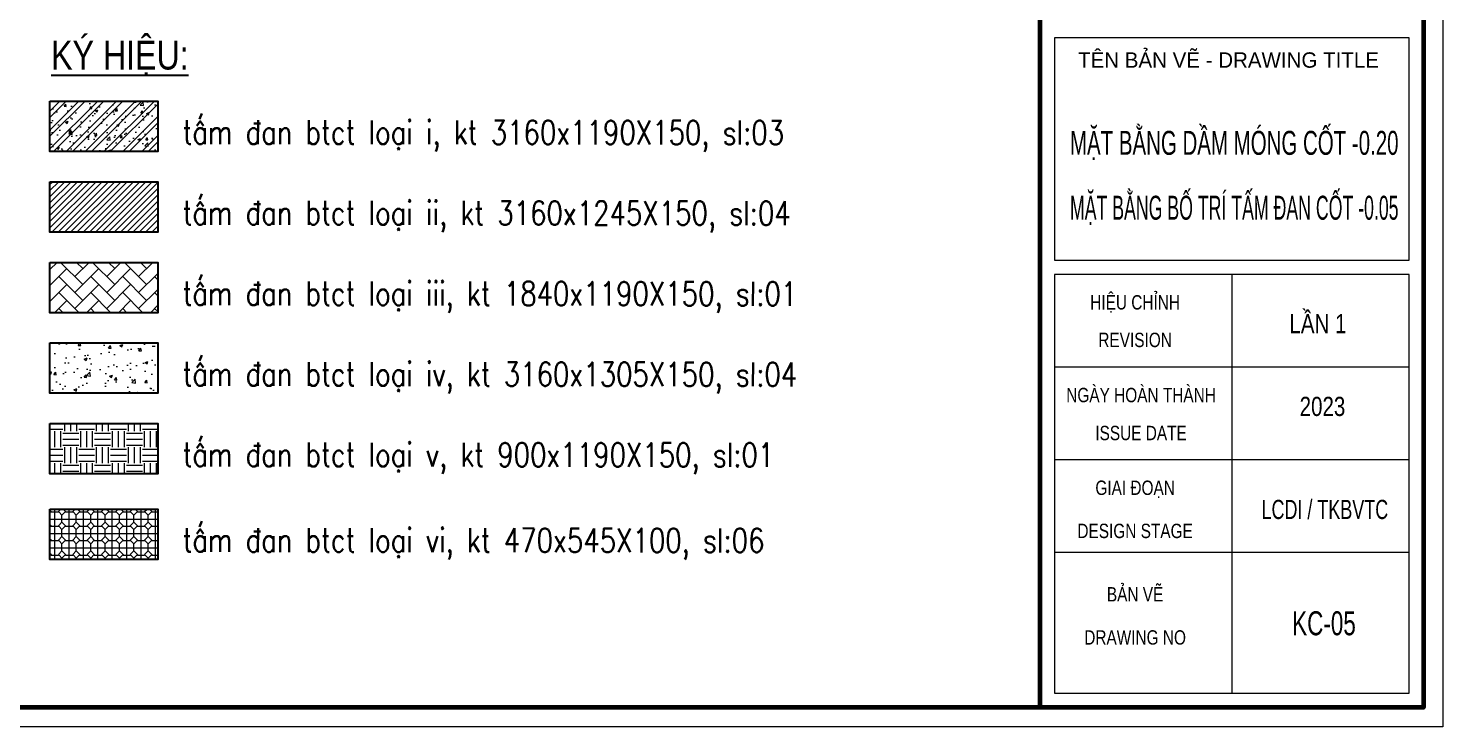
# Model space of a CAD drawing. Header units: millimetres. Extents: x -182770 to 489476, y -561170 to -280028.
# Drawn here: x -1801 to 12950, y -542289 to -535005 of the extents above; entities that cross this region are included whole.
import ezdxf
from ezdxf.enums import TextEntityAlignment as Align

# ---------------------------------------------------------------- set-up
doc = ezdxf.new("R2010")
doc.units = ezdxf.units.MM
doc.header["$MEASUREMENT"] = 0
doc.layers.get('Defpoints').update_dxf_attribs({"color": 1})
for name, color, linetype, lineweight in [('Khungten_LCDI', 7, 'Continuous', 5), ('LC Hatch', 252, 'Continuous', 9), ('LC Net thay', 63, 'Continuous', 25), ('LC Text1', 3, 'Continuous', 20), ('LC Text2', 7, 'Continuous', 25)]:
    doc.layers.add(name, color=color, linetype=linetype, lineweight=lineweight)
doc.styles.add('Khungten', font='VHAVAN.TTF', dxfattribs={"width": 0.9, "height": 5000})
doc.styles.add('LC 1', font='VHAVANB.TTF')
doc.styles.add('LC 3', font='vnsimli.shx', dxfattribs={"width": 0.75})
doc.styles.add('T2', font='VHARIAL.TTF', dxfattribs={"width": 0.8})
doc.styles.add('Title', font='VHBLACK.TTF', dxfattribs={"width": 0.8})

# ---------------------------------------------------------------- blocks, each defined once
blk = doc.blocks.new('lcdi fix')
at = {"layer": 'Defpoints', "lineweight": 0}
blk.add_lwpolyline([(-1200, -14850), (-1200, 14850), (40800, 14850), (40800, -14850)], close=True, dxfattribs=at)
at = {"layer": 'Khungten_LCDI', "color": 5, "lineweight": 60}
blk.add_line((36600, 14650), (36600, -14650), dxfattribs=at)
at = {"layer": 'Khungten_LCDI', "color": 5, "lineweight": 25}
blk.add_line((40600, -14650), (40600, 14650), dxfattribs=at)
at = {"layer": 'Khungten_LCDI', "color": 9, "lineweight": 15}
for p, q in [((38600, -10133), (38600, -14500)), ((40450, -11100), (36750, -11100)), ((40450, -12067), (36750, -12067)), ((40450, -13033), (36750, -13033))]:
    blk.add_line(p, q, dxfattribs=at)
at = {"layer": 'Khungten_LCDI', "color": 5, "lineweight": 60}
blk.add_lwpolyline([(0, -14650), (0, 14650), (40600, 14650), (40600, -14650)], close=True, dxfattribs=at)
at = {"layer": 'Khungten_LCDI', "color": 9, "lineweight": 15}
for points in [[(36750, -9983), (40450, -9983), (40450, -7667), (36750, -7667)], [(36750, -14500), (40450, -14500), (40450, -10133), (36750, -10133)]]:
    blk.add_lwpolyline(points, close=True, dxfattribs=at)
at = {"color": 7, "style": 'Khungten'}
blk.add_text('tªn b¶n vÏ - drawing title', height=160, dxfattribs=at).set_placement((38566, -7977), align=Align.CENTER)
at = {"color": 7}
for s, height, style, width, p in [('hiÖu chØnh', 150, 'Khungten', 0.8, (37592, -10499)), ('revision', 150, 'Khungten', 0.8, (37592, -10891)), ('ngµy hoµn thµnh', 150, 'Khungten', 0.8, (37654, -11466)), ('issue date', 150, 'Khungten', 0.8, (37654, -11862)), ('giai ®o¹n', 150, 'Khungten', 0.8, (37592, -12433)), ('lcdi / tkBVTC', 200, 'Title', 0.7, (39571, -12684)), ('design stage', 150, 'Khungten', 0.8, (37592, -12883)), ('b¶n vÏ', 150, 'Khungten', 0.8, (37592, -13544)), ('drawing nO', 150, 'Khungten', 0.8, (37592, -13994))]:
    blk.add_text(s, height=height, dxfattribs=dict(at, style=style, width=width)).set_placement(p, align=Align.CENTER)
at = {"color": 7, "style": 'Khungten', "width": 0.8}
for tag, p in [('REVISION', (39499, -10746)), ('NGAYHT', (39546, -11609))]:
    blk.add_attdef(tag, text='', height=200, dxfattribs=at).set_placement(p, align=Align.CENTER)
at = {"layer": 'LC Text1', "color": 3, "style": 'LC 1', "width": 1.834006}
for tag, p, p2 in [('TENBANVE1', (36913, -8886), (40339, -8886)), ('TENBANVE2', (36913, -9562), (40339, -9562))]:
    blk.add_attdef(tag, text='', height=250, dxfattribs=at).set_placement(p, p2, align=Align.FIT)
at = {"layer": 'LC Text1', "style": 'Title', "width": 0.7}
blk.add_attdef('SOBANVE', text='', height=250, dxfattribs=at).set_placement((39562, -13896), align=Align.CENTER)

msp = doc.modelspace()

# ---------------------------------------------------------------- hatches: boundary and pattern name
at = {"layer": 'LC Hatch', "ltscale": 2}
h = msp.add_hatch(dxfattribs=at)
h.set_pattern_fill('BTCT', color=256, scale=37.128804)
h.set_pattern_definition([(50, (-193670.78, -455251.34), (266.31012, -23.29912), [27.8466, -306.31263]), (355, (-193670.78, -455251.34), (-51.5167, 279.27994), [22.27728, -245.0501]), (100.4514, (-193648.6, -455253.28), (214.7936, 255.98065), [23.66597, -260.32568]), (46.1842, (-193670.78, -455177.08), (396.25383, -61.45523), [41.7699, -459.46895]), (96.6356, (-193637.76, -455182.2), (347.0291, 361.6783), [35.49896, -390.48845]), (351.1842, (-193670.8, -455177.1), (347.0288, 361.6786), [33.4159, -367.57516]), (21, (-193633.65, -455195.65), (221.62445, -149.48758), [27.8466, -306.31263]), (326, (-193633.65, -455195.65), (90.34007, 269.23954), [22.27728, -245.0501]), (71.4514, (-193615.18, -455208.1), (311.9646, 119.7517), [23.66597, -260.32568]), (37.5, (-193670.78, -455251.34), (4.51481, 123.599505), [0, -242.0798, 0, -248.76298, 0, -245.97832]), (7.5, (-193670.78, -455251.34), (97.67457, 146.44035), [0, -141.83203, 0, -236.51048, 0, -93.75023]), (327.5, (-193753.58, -455251.34), (198.201884, -8.374354), [0, -92.82201, 0, -289.60467, 0, -384.28312]), (317.5, (-193790.7, -455251.34), (216.53005, 37.16778), [0, -120.66861, 0, -192.3272, 0, -272.8967]), (45, (-193670.78, -455251.34), (-98.45261, 98.45261), []), (45, (-193605.15, -455251.34), (-98.45261, 98.45261), [])])
h.paths.add_polyline_path([(-450.7, -535765.1), (-1574.7, -535765.1), (-1574.7, -536290.3), (-450.7, -536290.3)])
at = {"layer": 'LC Hatch'}
h = msp.add_hatch(dxfattribs=at)
h.set_pattern_fill('ANSI31', color=256, scale=367.647958)
h.set_pattern_definition([(45, (-599612.724, -656721.37), (-32.4957955, 32.4957955), [])])
h.paths.add_polyline_path([(-450.7, -536605.5), (-1574.7, -536605.5), (-1574.7, -537130.7), (-450.7, -537130.7)])
h = msp.add_hatch(dxfattribs=at)
h.set_pattern_fill('AR-HBONE', color=256, scale=29.411837)
h.set_pattern_definition([(45, (-599612.72, -656721.37), (0, 166.378473), [352.94204, -117.64735]), (135, (-599529.53, -656638.18), (1e-14, 166.378473), [352.94204, -117.64735])])
h.paths.add_polyline_path([(-450.7, -537445.9), (-1574.7, -537445.9), (-1574.7, -537971.1), (-450.7, -537971.1)])
h = msp.add_hatch(dxfattribs=at)
h.set_pattern_fill('AR-CONC', color=256, scale=44.117755)
h.set_pattern_definition([(50, (-599612.72, -656721.37), (316.43909, -27.68483), [33.08832, -363.97148]), (355, (-599612.72, -656721.37), (-61.21397, 331.85028), [26.47065, -291.17718]), (100.4514, (-599586.35, -656723.68), (255.22535, 304.16525), [28.12074, -309.32816]), (46.1842, (-599612.72, -656633.13), (470.8428, -73.02327), [49.63247, -545.9572]), (96.6356, (-599573.5, -656639.2), (412.3522, 429.75894), [42.1811, -463.99216]), (351.1842, (-599612.7, -656633.13), (412.35187, 429.75926), [39.70598, -436.76577]), (21, (-599568.6, -656655.2), (263.34199, -177.62642), [33.08832, -363.97148]), (326, (-599568.6, -656655.2), (107.34526, 319.91992), [26.47065, -291.17718]), (71.4514, (-599546.66, -656670), (370.68736, 142.29321), [28.12074, -309.32816]), (37.5, (-599612.72, -656721.37), (5.364655, 146.865295), [0, -287.64776, 0, -295.58896, 0, -292.280126]), (7.5, (-599612.72, -656721.37), (116.060374, 174.005592), [0, -168.529824, 0, -281.0301, 0, -111.39733]), (327.5, (-599711.11, -656721.37), (235.510474, -9.950703), [0, -110.29439, 0, -344.11849, 0, -456.618764]), (317.5, (-599755.22, -656721.37), (257.288645, 44.16407), [0, -143.3827, 0, -228.52997, 0, -324.2655])])
h.paths.add_polyline_path([(-450.7, -538286.3), (-1574.7, -538286.3), (-1574.7, -538811.5), (-450.7, -538811.5)])
h = msp.add_hatch(dxfattribs=at)
h.set_pattern_fill('EARTH', color=256, scale=666.666667)
h.set_pattern_definition([(0, (-267942.12, -333851.58), (166.66667, 166.66667), [166.66667, -166.66667]), (0, (-267942.12, -333789.08), (166.66667, 166.66667), [166.66667, -166.66667]), (0, (-267942.12, -333726.58), (166.66667, 166.66667), [166.66667, -166.66667]), (90, (-267921.29, -333705.75), (-166.66667, 166.66667), [166.66667, -166.66667]), (90, (-267858.79, -333705.75), (-166.66667, 166.66667), [166.66667, -166.66667]), (90, (-267796.29, -333705.75), (-166.66667, 166.66667), [166.66667, -166.66667])])
h.paths.add_polyline_path([(-1574.7, -539126.7), (-1574.7, -539651.9), (-450.7, -539651.9), (-450.7, -539126.7)])
at = {"layer": 'LC Hatch', "ltscale": 250}
h = msp.add_hatch(dxfattribs=at)
h.set_pattern_fill('DAHOA-02', color=256, scale=150)
h.set_pattern_definition([(0, (-4374.87, -61923.42), (0, 150), []), (0, (-4262.37, -61848.42), (0, 150), [75, -75]), (45, (-4299.87, -61885.92), (0, 149.998561), [53.0325, -159.099]), (45, (-4337.37, -61848.42), (0, 149.998561), [53.0325, -159.099]), (90, (-4374.87, -61923.42), (-150, 9e-15), []), (90, (-4299.87, -61810.92), (-150, 9e-15), [75, -75]), (135, (-4299.87, -61885.92), (-149.998561, 2e-14), [53.0325, -159.099]), (135, (-4262.37, -61848.42), (-149.998561, 2e-14), [53.0325, -159.099])])
h.paths.add_polyline_path([(-1574.7, -540018.8), (-1574.7, -540544), (-450.7, -540544), (-450.7, -540018.8)])

# ---------------------------------------------------------------- linework, layer by layer
at = {"layer": 'LC Net thay', "ltscale": 2}
for points in [[(-1574.7, -535765.1), (-450.7, -535765.1), (-450.7, -536290.3), (-1574.7, -536290.3)], [(-1574.7, -536605.5), (-450.7, -536605.5), (-450.7, -537130.7), (-1574.7, -537130.7)], [(-1574.7, -537445.9), (-450.7, -537445.9), (-450.7, -537971.1), (-1574.7, -537971.1)], [(-1574.7, -538286.3), (-450.7, -538286.3), (-450.7, -538811.5), (-1574.7, -538811.5)], [(-1574.7, -539126.7), (-450.7, -539126.7), (-450.7, -539651.9), (-1574.7, -539651.9)], [(-1574.7, -540018.8), (-450.7, -540018.8), (-450.7, -540544), (-1574.7, -540544)]]:
    msp.add_lwpolyline(points, close=True, dxfattribs=at)

# ---------------------------------------------------------------- block references
at = {"layer": 'LC Net thay'}
ref = msp.add_blockref('lcdi fix', (-27849.6, -527438.8), dxfattribs=at)
ref.add_attrib('TENBANVE2', 'MÆT B»NG Bè TRÝ TÊM §AN CèT -0.05', dxfattribs={"layer": 'LC Text1', "height": 250, "style": 'Title', "width": 0.465993}).set_placement((9063.1, -537001.3), (12489.6, -537001.3), align=Align.FIT)
ref.add_attrib('NGAYHT', '2023', dxfattribs={"layer": 'LC Text1', "height": 200, "style": 'Khungten', "width": 0.8}).set_placement((11696.5, -539048.2), align=Align.CENTER)
ref.add_attrib('REVISION', 'lÇn 1', dxfattribs={"layer": 'LC Text1', "height": 200, "style": 'Khungten', "width": 0.8}).set_placement((11649.2, -538185.1), align=Align.CENTER)
ref.add_attrib('SOBANVE', 'KC-05', dxfattribs={"layer": 'LC Text1', "height": 250, "style": 'Title', "width": 0.7}).set_placement((11712.4, -541335), align=Align.CENTER)
ref.add_attrib('TENBANVE1', 'MÆT B»NG DÇM MãNG CèT -0.20', dxfattribs={"layer": 'LC Text1', "height": 250, "style": 'Title', "width": 0.536022}).set_placement((9063.1, -536324.6), (12489.6, -536324.6), align=Align.FIT)

# ---------------------------------------------------------------- texts
at = {"layer": 'LC Text1', "color": 3, "style": 'LC 3', "width": 0.8}
for s, p in [('tÊm ®an btct lo¹i i, kt 3160x1190X150, sl:03', (-191.5, -536212.5)), ('tÊm ®an btct lo¹i ii, kt 3160x1245X150, sl:04', (-191.5, -537052.9)), ('tÊm ®an btct lo¹i iii, kt 1840x1190X150, sl:01', (-191.5, -537893.3)), ('tÊm ®an btct lo¹i iv, kt 3160x1305X150, sl:04', (-191.5, -538733.7)), ('tÊm ®an btct lo¹i v, kt 900x1190X150, sl:01', (-191.5, -539574.1)), ('tÊm ®an btct lo¹i vi, kt 470x545X100, sl:06', (-191.5, -540466.2))]:
    msp.add_text(s, height=249.283, rotation=359.95192, dxfattribs=at).set_placement(p)
at = {"layer": 'LC Text2', "style": 'T2', "width": 0.8}
msp.add_text('%%Uký hiÖu:', height=300.031, dxfattribs=at).set_placement((-1562.9, -535434.8))

doc.saveas('drawing.dxf')
